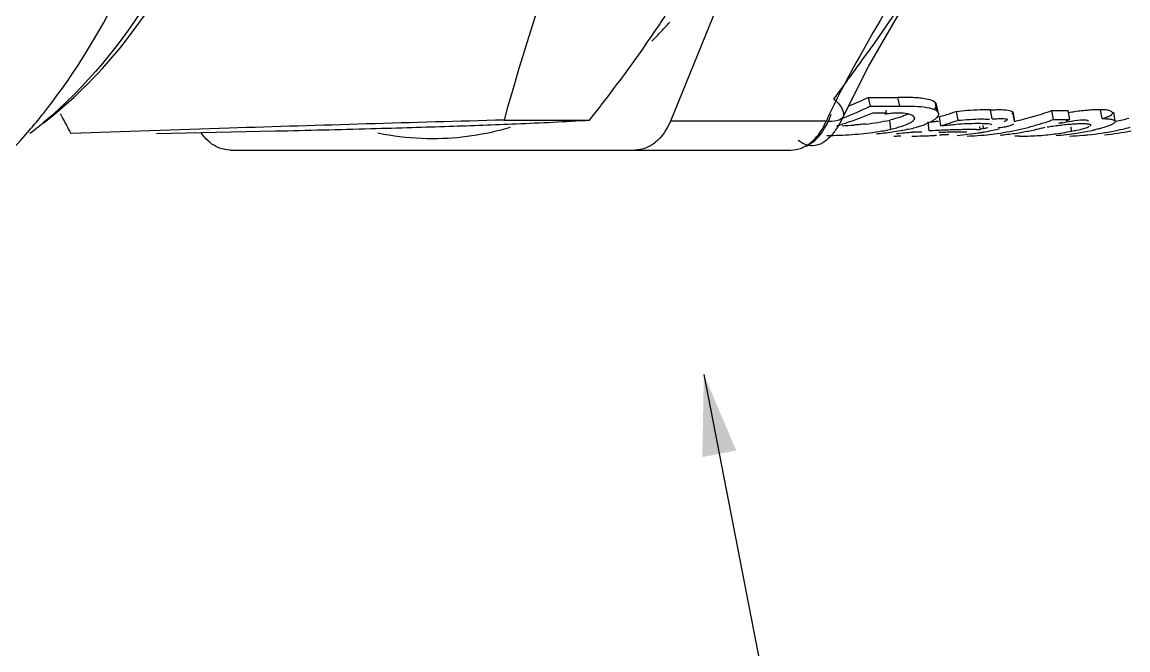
# Model space of a CAD drawing. Header units: millimetres. Extents: x 0 to 10500, y 0 to 7425.
# Drawn here: x 2729.86 to 2777.8, y 1711.57 to 1738.77 of the extents above; entities that cross this region are included whole.
import ezdxf

# ---------------------------------------------------------------- set-up
doc = ezdxf.new("R2010")
doc.units = ezdxf.units.MM
doc.header["$LTSCALE"] = 577.5
doc.layers.get('0').update_dxf_attribs({"linetype": 'CONTINUOUS'})
doc.layers.add('NOTES3D', color=7, linetype='CONTINUOUS')
doc.styles.get("Standard").update_dxf_attribs({"font": 'txt', "width": 0.85})
doc.dimstyles.get("Standard").update_dxf_attribs({"dimtxt": 3.5, "dimasz": 3.5, "dimexe": 1.5, "dimexo": 1.5, "dimtad": 1, "dimdec": 1, "dimtxsty": 'Standard', "dimblk": '_FILLED', "dimblk1": '_FILLED', "dimblk2": '_FILLED', "dimcen": 0.09, "dimadec": 1, "dimazin": 2, "dimtol": 1, "dimtp": 0.1, "dimtm": 0.1, "dimtfac": 1, "dimtdec": 1, "dimtofl": 0, "dimtmove": 0, "dimatfit": 3, "dimldrblk": '_FILLED', "dimfxl": 1, "dimtolj": 1, "dimarcsym": 0})

# ---------------------------------------------------------------- blocks, each defined once
blk = doc.blocks.new('_FILLED')
at = {"color": 0, "linetype": 'ByBlock'}
blk.add_solid([(0, 0), (-1, 0.214), (-1, -0.214)], dxfattribs=at)

msp = doc.modelspace()

# ---------------------------------------------------------------- linework, layer by layer
at = {"color": 6, "linetype": 'Continuous'}
for p, q in [((2766.741, 1755.981), (2757.964, 1734.481)), ((2766.553, 1736.847), (2768.635, 1740.453)), ((2765.449, 1734.676), (2766.553, 1736.847)), ((2766.534, 1735.513), (2766.627, 1735.135)), ((2766.534, 1735.513), (2767.822, 1735.513)), ((2767.915, 1735.135), (2767.822, 1735.513)), ((2769.422, 1735.312), (2769.508, 1734.931)), ((2769.584, 1734.821), (2769.503, 1735.198)), ((2731.583, 1734.678), (2731.521, 1734.794)), ((2766.627, 1735.135), (2767.915, 1735.135)), ((2766.749, 1734.845), (2767.322, 1734.845)), ((2767.297, 1734.963), (2767.322, 1734.845)), ((2768.555, 1734.626), (2768.486, 1734.708)), ((2769.508, 1734.931), (2769.583, 1734.821)), ((2770.356, 1734.907), (2770.424, 1734.519)), ((2771.911, 1734.587), (2771.84, 1734.974)), ((2772.831, 1734.836), (2772.812, 1734.865)), ((2772.878, 1734.476), (2772.812, 1734.865)), ((2772.895, 1734.448), (2772.83, 1734.836)), ((2774.488, 1734.938), (2774.558, 1734.551)), ((2774.488, 1734.938), (2775.203, 1734.938)), ((2775.273, 1734.551), (2775.203, 1734.938)), ((2776.679, 1734.593), (2776.607, 1734.98)), ((2777.251, 1734.48), (2777.186, 1734.866)), ((2750.752, 1734.529), (2754.461, 1734.529)), ((2764.713, 1734.481), (2757.964, 1734.481)), ((2765.45, 1734.679), (2765.449, 1734.676)), ((2767.523, 1734.137), (2767.477, 1734.532)), ((2769.175, 1734.059), (2769.136, 1734.455)), ((2769.683, 1734.284), (2769.627, 1734.676)), ((2771.391, 1734.127), (2771.377, 1734.251)), ((2771.514, 1734.288), (2771.529, 1734.159)), ((2771.902, 1734.311), (2771.882, 1734.332)), ((2772.878, 1734.476), (2772.895, 1734.448)), ((2774.558, 1734.551), (2775.273, 1734.551)), ((2774.806, 1734.393), (2774.962, 1734.443)), ((2775.118, 1734.496), (2775.273, 1734.551)), ((2775.354, 1734.049), (2775.337, 1734.23)), ((2735.686, 1733.944), (2737.629, 1733.985)), ((2737.629, 1733.985), (2740.845, 1734.057)), ((2771.233, 1734.125), (2771.391, 1734.127)), ((2771.529, 1734.159), (2771.391, 1734.127)), ((2773.103, 1733.833), (2772.899, 1733.833)), ((2773.103, 1733.831), (2772.899, 1733.833)), ((2738.878, 1733.231), (2763.182, 1733.231))]:
    msp.add_line(p, q, dxfattribs=at)
for centre, radius, start, end in [((2714.271, 1767.582), 52.001, 326.2119, 326.7016), ((2743.912, 1751.36), 18.847, 316.1557, 318.104), ((2744.334, 1750.956), 18.263, 314.5858, 316.1537), ((2760.724, 1747.289), 13.131, 292.315, 296.26), ((2768.027, 1725.262), 10.249, 87.815, 88.6141), ((2769.356, 1735.173), 0.145, 0.3975, 9.6624), ((2710.526, 1750.92), 25.878, 320.8695, 322.1676), ((2793.551, 1721.102), 31.79, 154.1907, 155.111), ((2760.759, 1747.025), 13.259, 290.6507, 296.2713), ((2761.654, 1746.67), 12.876, 287.6031, 293.3113), ((2768.08, 1729.267), 5.575, 96.6479, 98.4682), ((2766.138, 1746.969), 12.779, 285.848, 288.1564), ((2766.268, 1746.568), 12.357, 288.1633, 289.3201), ((2771.815, 1722.02), 12.954, 94.2882, 96.5748), ((2771.777, 1722.474), 12.499, 91.7661, 94.2715), ((2771.829, 1720.608), 14.366, 89.9565, 91.7429), ((2770.335, 1746.485), 12.271, 285.8298, 287.8526), ((2770.279, 1746.659), 12.453, 287.8524, 289.7557), ((2776.865, 1725.497), 9.492, 98.3937, 99.8621), ((2776.853, 1725.616), 9.372, 94.6018, 98.4267), ((2711.028, 1750.51), 25.23, 319.1324, 320.8713), ((2718.902, 1748.665), 18.549, 307.537, 309.7738), ((2903.723, 1826.715), 195.2, 208.13176, 208.3764), ((2825.815, -1011.633), 2747.188, 91.565715, 91.814207), ((2731.316, 2255.275), 521.292, 271.69794, 271.87547), ((2735.712, 2121.22), 387.165, 271.87453, 272.09097), ((2762.253, 1735.484), 2.657, 329.2371, 337.8263), ((2761.8, 1746.222), 12.405, 285.7853, 286.4803), ((2761.775, 1746.306), 12.493, 286.4809, 287.5781), ((2764.389, 1755.334), 21.078, 272.7797, 274.1757), ((2765.376, 1744.086), 9.786, 276.2436, 279.2938), ((2765.618, 1742.595), 8.275, 279.3105, 282.9818), ((2767.104, 1739.475), 5.471, 285.6392, 286.7029), ((2767.32, 1738.767), 4.731, 286.6657, 289.2102), ((2767.664, 1737.78), 3.686, 289.1982, 292.0352), ((2771.039, 1716.83), 17.7, 95.1764, 95.7251), ((2770.915, 1718.193), 16.332, 94.6543, 95.1755), ((2766.09, 1746.934), 13.15, 285.8546, 287.0343), ((2771.346, 1722.911), 11.468, 94.9683, 97.9782), ((2766.221, 1746.51), 12.707, 287.0285, 289.314), ((2771.246, 1724.008), 10.367, 92.4426, 94.9415), ((2771.27, 1723.261), 11.114, 89.9442, 92.4016), ((2771.29, 1717.732), 16.643, 89.6228, 90.0302), ((2771.354, 1726.874), 7.5, 88.5389, 89.6575), ((2771.613, 1733.537), 1.035, 79.8371, 82.4964), ((2770.424, 1746.146), 11.92, 281.928, 283.3141), ((2770.394, 1746.271), 12.049, 283.3155, 285.2932), ((2770.36, 1746.206), 12.388, 283.3279, 288.0954), ((2770.366, 1746.375), 12.157, 285.2911, 285.8274), ((2770.272, 1746.485), 12.681, 288.0846, 289.7552), ((2776.538, 1719.962), 14.432, 97.9643, 98.9096), ((2776.647, 1719.199), 15.202, 96.8404, 97.9715), ((2774.823, 1746.196), 11.971, 281.8565, 284.5716), ((2796.532, -57.015), 1792.122, 91.844687, 92.06431), ((2715.513, 2825.929), 1092.166, 271.329059, 271.546037), ((2725.955, 2435.83), 701.927, 271.553143, 271.698713), ((2747.704, 1745.837), 12.109, 258.4735, 260.8134), ((2747.662, 1745.56), 11.829, 260.7955, 269.9651), ((2763.849, 1769.295), 35.45, 271.447, 271.7117), ((2764.097, 1762.089), 28.239, 271.6455, 272.7089), ((2764.546, 1752.75), 18.89, 272.6873, 274.272), ((2764.93, 1747.498), 13.624, 274.3057, 276.5077), ((2765.226, 1744.935), 11.043, 276.49, 279.2151), ((2766.91, 1740.181), 6.204, 282.9262, 285.6085), ((2768.348, 1758.661), 24.826, 270.1916, 270.4619), ((2768.939, 1726.417), 7.603, 92.689, 93.5245), ((2768.433, 1750.26), 16.424, 270.4012, 271.9464), ((2768.61, 1744.888), 11.049, 271.9724, 273.6696), ((2770.936, 1706.003), 28.11, 92.0929, 93.5917), ((2768.732, 1742.884), 9.042, 273.7115, 274.2974), ((2768.789, 1742.121), 8.277, 274.2976, 274.8962), ((2770.422, 1718.256), 15.75, 92.1637, 93.0102), ((2769.772, 1736.628), 2.739, 266.9513, 268.8864), ((2771.475, 1690.461), 43.662, 91.0944, 92.0546), ((2769.473, 1745.653), 11.822, 274.4857, 278.9408), ((2772.425, 1646.661), 87.472, 91.05167, 91.16853), ((2772.507, 1642.032), 92.102, 90.79287, 91.05004), ((2770.485, 1745.558), 11.727, 271.6813, 273.8553), ((2770.481, 1745.61), 11.779, 273.856, 276.7017), ((2769.457, 1745.76), 11.931, 278.9356, 279.615), ((2769.45, 1745.798), 11.969, 279.615, 280.2804), ((2769.438, 1745.867), 12.039, 280.2815, 282.0195), ((2770.459, 1745.777), 11.948, 276.7121, 282.0652), ((2769.418, 1745.959), 12.134, 282.019, 283.337), ((2771.191, 1745.652), 11.822, 275.1495, 278.3135), ((2771.178, 1745.749), 11.92, 278.3115, 279.8227), ((2770.422, 1745.957), 12.132, 282.0571, 283.3139), ((2773.103, 1745.543), 11.712, 270.0009, 273.6848), ((2771.157, 1745.867), 12.039, 279.825, 282.4689), ((2771.136, 1745.964), 12.138, 282.4658, 282.8668), ((2771.119, 1746.037), 12.213, 282.8682, 284.6459), ((2773.098, 1745.613), 11.783, 273.6864, 277.3557), ((2773.079, 1745.759), 11.93, 277.3572, 280.9961), ((2773.81, 1745.643), 11.813, 274.2425, 278.6438), ((2774.894, 1745.564), 11.733, 271.7768, 274.6435), ((2773.792, 1745.767), 11.938, 278.6395, 280.092), ((2774.891, 1745.602), 11.771, 274.6426, 275.7245), ((2773.776, 1745.856), 12.028, 280.0924, 281.8512), ((2774.875, 1745.74), 11.91, 275.7365, 281.4025), ((2773.761, 1745.929), 12.102, 281.8502, 282.6241), ((2775.59, 1745.74), 11.91, 275.7365, 281.4025), ((2774.826, 1745.988), 12.163, 281.3989, 284.5822)]:
    msp.add_arc(centre, radius, start, end, dxfattribs=at)
for points, knots in [([(2759.781, 1757.817), (2758.83, 1755.898), (2755.236, 1748.379), (2752.42, 1740.492), (2750.752, 1734.529)], [0, 0, 0, 0, 0.257008, 1, 1, 1, 1]), ([(2739.712, 1752.042), (2739.447, 1750.247), (2738.01, 1743.759), (2734.498, 1737.511), (2730.769, 1734.408)], [0, 0, 0, 0, 0.272235, 1, 1, 1, 1]), ([(2730.799, 1734.413), (2732.012, 1735.345), (2736.808, 1740.117), (2739.309, 1746.83), (2740.093, 1751.95)], [0, 0, 0, 0, 0.227975, 1, 1, 1, 1]), ([(2730.965, 1735.047), (2731.783, 1736.101), (2734.91, 1740.828), (2736.699, 1746.373), (2737.378, 1750.638)], [0, 0, 0, 0, 0.235932, 1, 1, 1, 1]), ([(2765.053, 1735.439), (2765.466, 1736.011), (2767.294, 1738.504), (2769.059, 1741.065), (2770.166, 1743.18)], [0, 0, 0, 0, 0.228228, 1, 1, 1, 1]), ([(2765.053, 1735.439), (2765.19, 1735.313), (2765.4, 1735.11), (2765.497, 1734.779), (2765.45, 1734.679)], [0, 0, 0, 0, 0.627447, 1, 1, 1, 1]), ([(2768.274, 1735.509), (2768.2, 1735.51), (2768.049, 1735.513), (2767.898, 1735.513), (2767.822, 1735.513)], [0, 0, 0, 0, 0.494117, 1, 1, 1, 1]), ([(2768.893, 1735.468), (2768.818, 1735.478), (2768.659, 1735.493), (2768.5, 1735.501), (2768.417, 1735.504)], [0, 0, 0, 0, 0.478875, 1, 1, 1, 1]), ([(2769.422, 1735.312), (2769.361, 1735.358), (2769.182, 1735.422), (2769.001, 1735.454), (2768.893, 1735.468)], [0, 0, 0, 0, 0.415313, 1, 1, 1, 1]), ([(2769.468, 1735.267), (2769.462, 1735.275), (2769.448, 1735.291), (2769.431, 1735.305), (2769.422, 1735.312)], [0, 0, 0, 0, 0.478553, 1, 1, 1, 1]), ([(2769.499, 1735.197), (2769.497, 1735.21), (2769.49, 1735.234), (2769.476, 1735.256), (2769.468, 1735.267)], [0, 0, 0, 0, 0.484757, 1, 1, 1, 1]), ([(2767.858, 1734.832), (2767.792, 1734.832), (2767.651, 1734.827), (2767.51, 1734.814), (2767.434, 1734.805)], [0, 0, 0, 0, 0.461102, 1, 1, 1, 1]), ([(2768.486, 1734.708), (2768.412, 1734.748), (2768.206, 1734.818), (2767.989, 1734.832), (2767.858, 1734.832)], [0, 0, 0, 0, 0.389059, 1, 1, 1, 1]), ([(2767.915, 1735.135), (2767.98, 1735.135), (2768.11, 1735.135), (2768.239, 1735.133), (2768.303, 1735.132)], [0, 0, 0, 0, 0.504642, 1, 1, 1, 1]), ([(2768.256, 1734.785), (2768.209, 1734.762), (2768.106, 1734.718), (2768.001, 1734.68), (2767.944, 1734.661)], [0, 0, 0, 0, 0.465319, 1, 1, 1, 1]), ([(2769.317, 1735.022), (2769.334, 1735.016), (2769.368, 1735.005), (2769.401, 1734.991), (2769.417, 1734.984)], [0, 0, 0, 0, 0.521032, 1, 1, 1, 1]), ([(2769.417, 1734.984), (2769.434, 1734.977), (2769.465, 1734.961), (2769.495, 1734.941), (2769.508, 1734.931)], [0, 0, 0, 0, 0.531522, 1, 1, 1, 1]), ([(2769.431, 1735.02), (2769.452, 1735.044), (2769.486, 1735.091), (2769.502, 1735.148), (2769.501, 1735.174)], [0, 0, 0, 0, 0.54959, 1, 1, 1, 1]), ([(2769.583, 1734.82), (2769.589, 1734.791), (2769.579, 1734.719), (2769.537, 1734.663), (2769.511, 1734.635)], [0, 0, 0, 0, 0.443393, 1, 1, 1, 1]), ([(2772.205, 1734.969), (2772.14, 1734.969), (2772.003, 1734.965), (2771.867, 1734.955), (2771.796, 1734.949)], [0, 0, 0, 0, 0.476632, 1, 1, 1, 1]), ([(2772.812, 1734.865), (2772.757, 1734.916), (2772.537, 1734.955), (2772.337, 1734.969), (2772.205, 1734.969)], [0, 0, 0, 0, 0.360078, 1, 1, 1, 1]), ([(2772.822, 1734.801), (2772.816, 1734.807), (2772.798, 1734.815), (2772.78, 1734.821), (2772.769, 1734.823)], [0, 0, 0, 0, 0.401556, 1, 1, 1, 1]), ([(2776.607, 1734.98), (2776.527, 1734.98), (2776.359, 1734.976), (2776.19, 1734.965), (2776.101, 1734.958)], [0, 0, 0, 0, 0.471144, 1, 1, 1, 1]), ([(2776.888, 1734.961), (2776.846, 1734.968), (2776.752, 1734.978), (2776.658, 1734.98), (2776.607, 1734.98)], [0, 0, 0, 0, 0.456096, 1, 1, 1, 1]), ([(2776.757, 1734.615), (2776.805, 1734.63), (2776.892, 1734.659), (2776.976, 1734.694), (2777.013, 1734.713)], [0, 0, 0, 0, 0.551351, 1, 1, 1, 1]), ([(2777.044, 1734.92), (2777.022, 1734.929), (2776.97, 1734.946), (2776.917, 1734.957), (2776.888, 1734.961)], [0, 0, 0, 0, 0.446237, 1, 1, 1, 1]), ([(2777.013, 1734.713), (2777.036, 1734.725), (2777.075, 1734.748), (2777.108, 1734.781), (2777.117, 1734.797)], [0, 0, 0, 0, 0.582125, 1, 1, 1, 1]), ([(2777.123, 1734.855), (2777.118, 1734.869), (2777.093, 1734.896), (2777.062, 1734.912), (2777.044, 1734.92)], [0, 0, 0, 0, 0.423217, 1, 1, 1, 1]), ([(2777.117, 1734.797), (2777.123, 1734.806), (2777.131, 1734.825), (2777.127, 1734.846), (2777.123, 1734.855)], [0, 0, 0, 0, 0.524197, 1, 1, 1, 1]), ([(2749.839, 1734.312), (2750.32, 1734.33), (2751.861, 1734.39), (2753.402, 1734.463), (2754.461, 1734.529)], [0, 0, 0, 0, 0.312234, 1, 1, 1, 1]), ([(2765.449, 1734.676), (2765.406, 1734.586), (2765.136, 1734.452), (2764.876, 1734.467), (2764.713, 1734.481)], [0, 0, 0, 0, 0.380763, 1, 1, 1, 1]), ([(2765.45, 1734.679), (2765.386, 1734.539), (2765.239, 1734.26), (2765.059, 1734.001), (2764.954, 1733.879)], [0, 0, 0, 0, 0.489375, 1, 1, 1, 1]), ([(2766.441, 1734.359), (2766.357, 1734.349), (2766.184, 1734.332), (2766.012, 1734.318), (2765.924, 1734.312)], [0, 0, 0, 0, 0.489367, 1, 1, 1, 1]), ([(2767.944, 1734.661), (2767.871, 1734.636), (2767.716, 1734.59), (2767.559, 1734.55), (2767.477, 1734.532)], [0, 0, 0, 0, 0.481757, 1, 1, 1, 1]), ([(2767.523, 1734.137), (2767.606, 1734.156), (2767.767, 1734.196), (2767.926, 1734.243), (2768.002, 1734.268)], [0, 0, 0, 0, 0.519316, 1, 1, 1, 1]), ([(2768.002, 1734.268), (2768.106, 1734.302), (2768.28, 1734.366), (2768.445, 1734.462), (2768.498, 1734.516)], [0, 0, 0, 0, 0.590776, 1, 1, 1, 1]), ([(2768.498, 1734.516), (2768.514, 1734.533), (2768.54, 1734.565), (2768.551, 1734.608), (2768.549, 1734.625)], [0, 0, 0, 0, 0.563021, 1, 1, 1, 1]), ([(2769.275, 1734.469), (2769.24, 1734.45), (2769.164, 1734.413), (2769.088, 1734.38), (2769.047, 1734.363)], [0, 0, 0, 0, 0.477409, 1, 1, 1, 1]), ([(2769.511, 1734.635), (2769.481, 1734.604), (2769.405, 1734.543), (2769.322, 1734.494), (2769.275, 1734.469)], [0, 0, 0, 0, 0.447422, 1, 1, 1, 1]), ([(2771.458, 1734.578), (2771.51, 1734.578), (2771.607, 1734.576), (2771.704, 1734.569), (2771.748, 1734.563)], [0, 0, 0, 0, 0.535373, 1, 1, 1, 1]), ([(2771.882, 1734.332), (2771.843, 1734.352), (2771.726, 1734.363), (2771.615, 1734.37), (2771.546, 1734.372)], [0, 0, 0, 0, 0.389276, 1, 1, 1, 1]), ([(2771.911, 1734.587), (2771.98, 1734.587), (2772.12, 1734.59), (2772.259, 1734.594), (2772.33, 1734.593)], [0, 0, 0, 0, 0.495427, 1, 1, 1, 1]), ([(2772.555, 1734.246), (2772.498, 1734.232), (2772.369, 1734.208), (2772.24, 1734.194), (2772.168, 1734.188)], [0, 0, 0, 0, 0.45253, 1, 1, 1, 1]), ([(2772.33, 1734.593), (2772.381, 1734.593), (2772.457, 1734.588), (2772.546, 1734.584), (2772.566, 1734.564)], [0, 0, 0, 0, 0.642487, 1, 1, 1, 1]), ([(2772.528, 1734.507), (2772.514, 1734.498), (2772.478, 1734.479), (2772.442, 1734.463), (2772.421, 1734.454)], [0, 0, 0, 0, 0.426554, 1, 1, 1, 1]), ([(2772.566, 1734.564), (2772.572, 1734.558), (2772.569, 1734.526), (2772.543, 1734.516), (2772.528, 1734.507)], [0, 0, 0, 0, 0.315082, 1, 1, 1, 1]), ([(2772.832, 1734.352), (2772.798, 1734.329), (2772.707, 1734.287), (2772.612, 1734.259), (2772.555, 1734.246)], [0, 0, 0, 0, 0.413562, 1, 1, 1, 1]), ([(2775.399, 1734.348), (2775.307, 1734.342), (2775.12, 1734.325), (2774.932, 1734.304), (2774.836, 1734.293)], [0, 0, 0, 0, 0.488566, 1, 1, 1, 1]), ([(2775.819, 1734.366), (2775.754, 1734.366), (2775.613, 1734.362), (2775.473, 1734.354), (2775.399, 1734.348)], [0, 0, 0, 0, 0.469176, 1, 1, 1, 1]), ([(2775.587, 1734.094), (2775.687, 1734.115), (2775.852, 1734.153), (2776.021, 1734.196), (2776.08, 1734.233)], [0, 0, 0, 0, 0.592122, 1, 1, 1, 1]), ([(2775.977, 1734.361), (2775.952, 1734.363), (2775.899, 1734.365), (2775.847, 1734.366), (2775.819, 1734.366)], [0, 0, 0, 0, 0.482022, 1, 1, 1, 1]), ([(2775.878, 1734.54), (2775.902, 1734.54), (2775.946, 1734.539), (2775.989, 1734.533), (2776.009, 1734.528)], [0, 0, 0, 0, 0.547979, 1, 1, 1, 1]), ([(2776.191, 1734.312), (2776.176, 1734.333), (2776.093, 1734.348), (2776.025, 1734.358), (2775.977, 1734.361)], [0, 0, 0, 0, 0.350258, 1, 1, 1, 1]), ([(2776.009, 1734.528), (2776.017, 1734.526), (2776.032, 1734.521), (2776.047, 1734.514), (2776.053, 1734.511)], [0, 0, 0, 0, 0.532713, 1, 1, 1, 1]), ([(2776.053, 1734.511), (2776.059, 1734.507), (2776.071, 1734.499), (2776.079, 1734.488), (2776.082, 1734.482)], [0, 0, 0, 0, 0.525249, 1, 1, 1, 1]), ([(2776.08, 1734.233), (2776.086, 1734.236), (2776.095, 1734.243), (2776.104, 1734.251), (2776.107, 1734.255)], [0, 0, 0, 0, 0.555788, 1, 1, 1, 1]), ([(2776.107, 1734.255), (2776.108, 1734.257), (2776.111, 1734.262), (2776.112, 1734.266), (2776.112, 1734.269)], [0, 0, 0, 0, 0.527721, 1, 1, 1, 1]), ([(2776.169, 1734.274), (2776.178, 1734.279), (2776.194, 1734.288), (2776.194, 1734.307), (2776.191, 1734.312)], [0, 0, 0, 0, 0.628074, 1, 1, 1, 1]), ([(2776.679, 1734.593), (2776.732, 1734.593), (2776.832, 1734.591), (2776.931, 1734.584), (2776.978, 1734.578)], [0, 0, 0, 0, 0.531492, 1, 1, 1, 1]), ([(2777.103, 1734.342), (2777.058, 1734.32), (2776.956, 1734.277), (2776.852, 1734.241), (2776.794, 1734.223)], [0, 0, 0, 0, 0.455937, 1, 1, 1, 1]), ([(2776.978, 1734.578), (2777.043, 1734.571), (2777.131, 1734.558), (2777.244, 1734.513), (2777.252, 1734.48)], [0, 0, 0, 0, 0.661296, 1, 1, 1, 1]), ([(2777.252, 1734.48), (2777.257, 1734.456), (2777.202, 1734.39), (2777.144, 1734.362), (2777.103, 1734.342)], [0, 0, 0, 0, 0.348537, 1, 1, 1, 1]), ([(2722.456, 1728.363), (2723.162, 1728.645), (2726.039, 1730.03), (2728.521, 1732.168), (2730.108, 1734.002)], [0, 0, 0, 0, 0.238595, 1, 1, 1, 1]), ([(2737.994, 1733.566), (2737.924, 1733.623), (2737.789, 1733.753), (2737.673, 1733.901), (2737.618, 1733.979)], [0, 0, 0, 0, 0.486052, 1, 1, 1, 1]), ([(2764.066, 1733.566), (2764.158, 1733.64), (2764.331, 1733.815), (2764.471, 1734.016), (2764.536, 1734.125)], [0, 0, 0, 0, 0.483167, 1, 1, 1, 1]), ([(2764.954, 1733.879), (2764.843, 1733.751), (2764.604, 1733.522), (2764.276, 1733.413), (2764.12, 1733.413)], [0, 0, 0, 0, 0.519136, 1, 1, 1, 1]), ([(2767.574, 1734.002), (2767.462, 1733.986), (2767.23, 1733.956), (2766.998, 1733.932), (2766.878, 1733.922)], [0, 0, 0, 0, 0.48632, 1, 1, 1, 1]), ([(2766.995, 1734.034), (2767.086, 1734.049), (2767.263, 1734.08), (2767.438, 1734.117), (2767.523, 1734.137)], [0, 0, 0, 0, 0.51621, 1, 1, 1, 1]), ([(2768.297, 1734.135), (2768.183, 1734.108), (2767.942, 1734.059), (2767.7, 1734.02), (2767.574, 1734.002)], [0, 0, 0, 0, 0.480605, 1, 1, 1, 1]), ([(2767.648, 1733.838), (2767.689, 1733.838), (2767.789, 1733.839), (2767.888, 1733.841), (2767.948, 1733.842)], [0, 0, 0, 0, 0.407351, 1, 1, 1, 1]), ([(2767.76, 1733.942), (2767.879, 1733.955), (2768.116, 1733.979), (2768.353, 1733.999), (2768.471, 1734.006)], [0, 0, 0, 0, 0.501746, 1, 1, 1, 1]), ([(2768.582, 1734.012), (2768.629, 1734.014), (2768.721, 1734.018), (2768.813, 1734.018), (2768.858, 1734.018)], [0, 0, 0, 0, 0.514583, 1, 1, 1, 1]), ([(2770.024, 1733.899), (2769.973, 1733.895), (2769.871, 1733.889), (2769.769, 1733.889), (2769.719, 1733.89)], [0, 0, 0, 0, 0.499846, 1, 1, 1, 1]), ([(2770.319, 1734.007), (2770.24, 1734.006), (2770.076, 1734.003), (2769.912, 1733.999), (2769.827, 1733.995)], [0, 0, 0, 0, 0.480395, 1, 1, 1, 1]), ([(2770.819, 1734.012), (2770.735, 1734.01), (2770.569, 1734.009), (2770.402, 1734.008), (2770.319, 1734.007)], [0, 0, 0, 0, 0.501963, 1, 1, 1, 1]), ([(2771.529, 1734.159), (2771.563, 1734.167), (2771.625, 1734.184), (2771.688, 1734.203), (2771.717, 1734.212)], [0, 0, 0, 0, 0.522141, 1, 1, 1, 1]), ([(2775.354, 1734.049), (2775.393, 1734.056), (2775.47, 1734.071), (2775.548, 1734.086), (2775.587, 1734.094)], [0, 0, 0, 0, 0.49112, 1, 1, 1, 1]), ([(2776.794, 1734.223), (2776.732, 1734.203), (2776.604, 1734.166), (2776.474, 1734.134), (2776.406, 1734.119)], [0, 0, 0, 0, 0.486008, 1, 1, 1, 1]), ([(2738.878, 1733.231), (2738.723, 1733.231), (2738.401, 1733.295), (2738.122, 1733.462), (2737.994, 1733.566)], [0, 0, 0, 0, 0.485273, 1, 1, 1, 1]), ([(2757.317, 1733.566), (2757.189, 1733.462), (2756.909, 1733.295), (2756.588, 1733.231), (2756.433, 1733.231)], [0, 0, 0, 0, 0.514727, 1, 1, 1, 1]), ([(2763.182, 1733.231), (2763.338, 1733.231), (2763.659, 1733.295), (2763.939, 1733.462), (2764.066, 1733.566)], [0, 0, 0, 0, 0.485273, 1, 1, 1, 1]), ([(2764.12, 1733.413), (2764.019, 1733.413), (2763.796, 1733.458), (2763.602, 1733.574), (2763.505, 1733.647)], [0, 0, 0, 0, 0.453219, 1, 1, 1, 1])]:
    msp.add_open_spline(points, degree=3, knots=knots, dxfattribs=at)
for points in [[(2767.208, 1739.106), (2766.407, 1737.742), (2765.62, 1736.366), (2764.932, 1734.942)], [(2754.461, 1734.529), (2755.521, 1735.869), (2756.539, 1737.244), (2757.489, 1738.664)], [(2763.853, 1733.395), (2764.377, 1733.66), (2764.756, 1734.229), (2764.928, 1734.79)], [(2768.303, 1735.132), (2768.643, 1735.126), (2768.992, 1735.122), (2769.317, 1735.022)], [(2757.964, 1734.481), (2757.822, 1734.135), (2757.606, 1733.802), (2757.317, 1733.566)], [(2770.424, 1734.519), (2770.768, 1734.545), (2771.113, 1734.578), (2771.458, 1734.578)], [(2774.806, 1734.393), (2775.162, 1734.446), (2775.517, 1734.54), (2775.878, 1734.54)], [(2747.655, 1733.731), (2748.793, 1733.731), (2749.941, 1733.902), (2751.033, 1734.222)]]:
    msp.add_open_spline(points, degree=3, dxfattribs=at)

# ---------------------------------------------------------------- leaders
at = {"layer": 'NOTES3D', "color": 2, "linetype": 'Continuous'}
msp.add_leader([(2759.414, 1723.502), (2918.911, 902.914)], dimstyle='Standard', override={"dimtad": 0}, dxfattribs=at)

doc.saveas('drawing.dxf')
